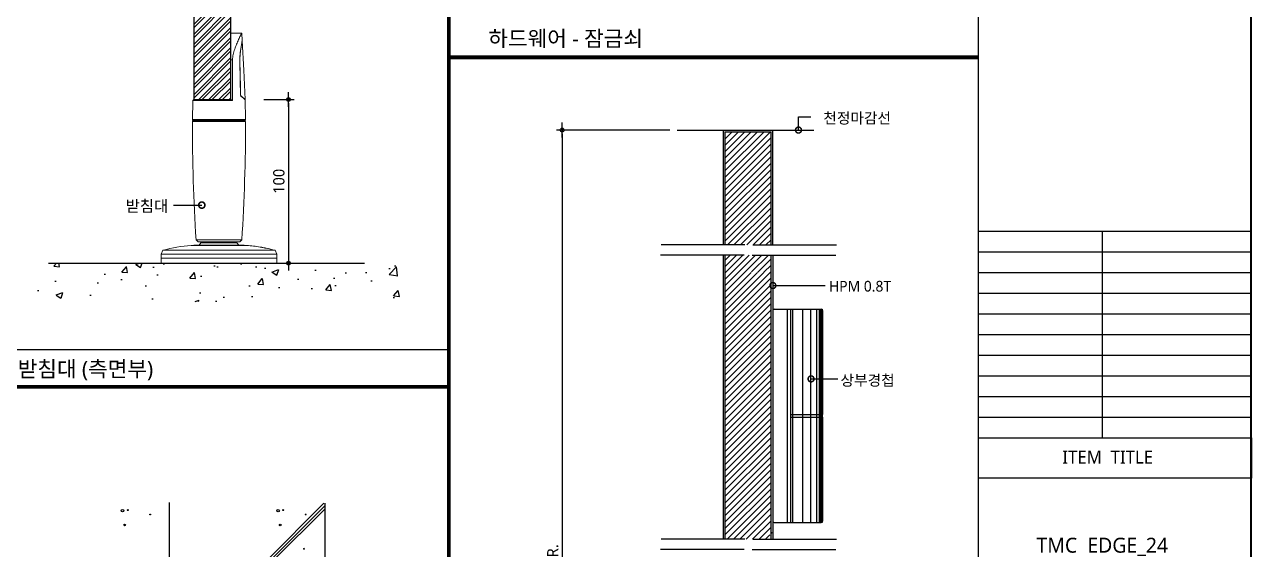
# Model space of a CAD drawing. Extents: x -256 to 8104, y -176 to 5714.
# Drawn here: x 4694 to 7984, y 2333 to 3740 of the extents above; entities that cross this region are included whole.
import ezdxf
from ezdxf.enums import TextEntityAlignment as Align

# ---------------------------------------------------------------- set-up
doc = ezdxf.new("R2010")
doc.units = 0
doc.header["$LTSCALE"] = 30
doc.linetypes.add('CEN', pattern=[62, 60, -1, 0, -1])
doc.layers.get('0').update_dxf_attribs({"linetype": 'CONTINUOUS'})
doc.layers.get('DEFPOINTS').update_dxf_attribs({"linetype": 'CONTINUOUS'})
for name, color, linetype in [('C', 2, 'CONTINUOUS'), ('curior-0Line', 252, 'CONTINUOUS'), ('DIM', 7, 'CONTINUOUS'), ('FIN', 5, 'CONTINUOUS'), ('HAT', 8, 'CONTINUOUS'), ('TIT', 3, 'CONTINUOUS'), ('문자', 3, 'CONTINUOUS'), ('부자재', 4, 'CONTINUOUS'), ('중심선', 1, 'CEN'), ('치수', 1, 'CONTINUOUS'), ('판넬', 2, 'CONTINUOUS'), ('해치', 8, 'CONTINUOUS')]:
    doc.layers.add(name, color=color, linetype=linetype)
doc.styles.add('돋움', font='malgun.ttf')
doc.dimstyles.new('10', dxfattribs={"dimscale": 10, "dimtxt": 3, "dimasz": 1, "dimexe": 1.5, "dimexo": 2, "dimgap": 1, "dimtad": 1, "dimdec": 0, "dimlunit": 6, "dimtxsty": '돋움', "dimblk": 'DIMDOT', "dimcen": -1, "dimdle": 1.5, "dimclrt": 3, "dimazin": 3, "dimtfac": 1, "dimtdec": 0, "dimtix": 1, "dimtmove": 2, "dimatfit": 3, "dimldrblk": 'DIMDOT', "dimarcsym": 0})
pattern_1 = [(45, (27208.742, -1599.455), (-8.55643, 8.55643), [])]

# ---------------------------------------------------------------- blocks, each defined once
blk = doc.blocks.new('DIMDOT')
at = {"linetype": 'Continuous'}
blk.add_line((-2, 0), (2, 0), dxfattribs=at)
for radius in [0.5, 0.25]:
    blk.add_circle((0, 0), radius, dxfattribs=at)
blk = doc.blocks.new('*D655')
at = {"layer": 'DEFPOINTS', "color": 0}
for p in [(41171, 1893.6), (40862.2, -409.7), (41171, -409.7)]:
    blk.add_point(p, dxfattribs=at)
at = {"layer": 'DIM', "color": 0, "lineweight": -2, "ltscale": 10}
for p, q in [((41151, 1893.6), (40847.2, 1893.6)), ((40862.2, 1883.6), (40862.2, -399.7)), ((41151, -409.7), (40847.2, -409.7))]:
    blk.add_line(p, q, dxfattribs=at)
at = {"layer": 'DIM', "color": 0, "lineweight": -2, "xscale": 10, "yscale": 10, "zscale": 10}
for p, rotation in [((40862.2, 1893.6), 90), ((40862.2, -409.7), 270)]:
    blk.add_blockref('DIMDOT', p, dxfattribs=dict(at, rotation=rotation))
at = {"layer": 'DIM', "color": 3, "insert": (40837, 742), "char_height": 30, "attachment_point": 5, "rotation": 90, "style": '돋움'}
blk.add_mtext('VAR.', dxfattribs=at)
blk = doc.blocks.new('A$C13EB2441')
for p, q in [((0.837, 7.375), (0.837, 14.115)), ((0.837, 6.74), (0.837, 0))]:
    blk.add_line(p, q)
blk = doc.blocks.new('_DOTSMALL')
at = {"color": 0, "linetype": 'ByBlock', "const_width": 0.5}
blk.add_lwpolyline([(-0.0625, 0, 1), (0.0625, 0, 1)], format="xyb", close=True, dxfattribs=at)
blk = doc.blocks.new('A$C63EC304E')
at = {"layer": '치수', "color": 1, "xscale": 2.5, "yscale": 2.5, "zscale": 2.5, "rotation": 234.3098741996962}
blk.add_blockref('_DOTSMALL', (0.31, 0.31), dxfattribs=at)
blk = doc.blocks.new('A$C2BC9653E')
at = {"layer": '치수', "xscale": 0.3333333333333333, "yscale": 0.3333333333333333, "zscale": 0.3333333333333333}
blk.add_blockref('A$C63EC304E', (0, 0), dxfattribs=at)
blk = doc.blocks.new('A$C7FC71301')
at = {"layer": '치수', "rotation": 180}
blk.add_blockref('A$C2BC9653E', (0.208, 0.208), dxfattribs=at)
blk = doc.blocks.new('A$C4A20372B')
at = {"layer": '치수'}
blk.add_blockref('A$C7FC71301', (0, 0), dxfattribs=at)
blk = doc.blocks.new('A$C566469F5')
at = {"layer": '치수'}
blk.add_blockref('A$C4A20372B', (0, 0), dxfattribs=at)
blk = doc.blocks.new('A$C7E317CD4')
at = {"layer": '해치', "xscale": 2, "yscale": 2, "zscale": 2}
blk.add_blockref('A$C566469F5', (0, 0), dxfattribs=at)
blk = doc.blocks.new('A$C601D7F27')
at = {"layer": '치수'}
blk.add_blockref('A$C7E317CD4', (0, 0), dxfattribs=at)
blk = doc.blocks.new('A$C38802C08')
at = {"layer": '치수'}
blk.add_blockref('A$C601D7F27', (0, 0), dxfattribs=at)
blk = doc.blocks.new('*D657')
at = {"layer": 'DEFPOINTS', "color": 0}
for p in [(40042.1, 1975.3), (39985.3, 1537.1), (40128.2, 1537.1)]:
    blk.add_point(p, dxfattribs=at)
at = {"layer": 'DIM', "color": 0, "lineweight": -2, "ltscale": 10}
for p, q in [((40062.1, 1975.3), (40143.2, 1975.3)), ((40128.2, 1965.3), (40128.2, 1547.1)), ((40005.3, 1537.1), (40143.2, 1537.1))]:
    blk.add_line(p, q, dxfattribs=at)
at = {"layer": 'DIM', "color": 0, "lineweight": -2, "xscale": 10, "yscale": 10, "zscale": 10}
for p, rotation in [((40128.2, 1975.3), 90), ((40128.2, 1537.1), 270)]:
    blk.add_blockref('DIMDOT', p, dxfattribs=dict(at, rotation=rotation))
at = {"layer": 'DIM', "color": 3, "insert": (40102.6, 1756.2), "char_height": 30, "attachment_point": 5, "rotation": 90, "style": '돋움'}
blk.add_mtext('100', dxfattribs=at)
blk = doc.blocks.new('EDGE_24', base_point=(34726.3, -1563.7))
at = {"layer": 'HAT'}
h = blk.add_hatch(dxfattribs=at)
h.set_pattern_fill('ANSI32', color=256, scale=2, style=0)
h.set_pattern_definition([(45, (26427.668, -1839.629), (-13.470384, 13.470384), []), (45, (26436.649, -1839.629), (-13.470384, 13.470384), [])])
h.paths.add_polyline_path([(39874.1, 1975.2), (39973.6, 1975.2), (39973.6, 2289.6), (39874.1, 2289.6)])
at = {"layer": 'HAT', "transparency": 33554687}
h = blk.add_hatch(dxfattribs=at)
h.set_pattern_fill('ANSI31', color=256, scale=3.811219)
h.set_pattern_definition(pattern_1)
h.paths.add_polyline_path([(41352.2, 1585.9), (41373.4, 1585.9), (41422.3, 1585.9), (41422.3, 1888.9), (41298.4, 1888.9), (41298.4, 1585.9)])
at = {"layer": 'HAT'}
h = blk.add_hatch(dxfattribs=at)
h.set_pattern_fill('ANSI31', color=256, scale=3.811219, style=0)
h.set_pattern_definition(pattern_1)
edge = h.paths.add_edge_path()
edge.add_line((41422.3, 1511.8), (41365.7, 1511.8))
edge.add_arc((41363.7, 1511.8), 1.99, -54.3099, 0, ccw=False)
edge.add_arc((41363.7, 1511.8), 1.99, 125.6901, 305.6901, ccw=False)
edge.add_arc((41363.7, 1511.8), 1.99, 0, 125.6901, ccw=False)
edge.add_line((41365.7, 1511.8), (41422.3, 1511.8))
edge.add_line((41422.3, 1511.8), (41422.3, 1558.3))
edge.add_line((41422.3, 1558.3), (41412.5, 1558.3))
edge.add_spline(control_points=[(41409.8, 1550.8), (41410.7, 1553.3), (41411.6, 1555.8), (41412.5, 1558.3)], knot_values=[0, 0, 0, 0, 0.152076, 0.152076, 0.152076, 0.152076], degree=3, periodic=0)
edge.add_line((41412.5, 1558.3), (41360.4, 1558.3))
edge.add_line((41360.4, 1558.3), (41360.4, 797.4))
edge.add_line((41360.4, 797.4), (41414.4, 797.4))
edge.add_spline(control_points=[(41414.4, 797.4), (41417.5, 805.7), (41420.3, 813.2), (41422.3, 816.8)], knot_values=[0.152076, 0.152076, 0.152076, 0.152076, 0.673721, 0.673721, 0.673721, 0.673721], degree=3, periodic=0)
edge.add_spline(control_points=[(41424.6, 797.4), (41425.1, 807), (41426.1, 821.5), (41423.4, 818.7), (41422.3, 816.8)], knot_values=[0.673721, 0.673721, 0.673721, 0.673721, 1.332503, 1.60798, 1.60798, 1.60798, 1.60798], degree=3, periodic=0)
edge.add_line((41422.3, 816.8), (41422.3, 1511.8))
h.paths.add_polyline_path([(41360.4, 1558.3), (41298.4, 1558.3), (41298.4, 797.4), (41360.4, 797.4)])
at = {"layer": '해치'}
h = blk.add_hatch(dxfattribs=at)
h.set_pattern_fill('AR-CONC', color=256, style=0)
h.set_pattern_definition([(50, (37965.83, 0.36), (182.185, -15.939), [19.05, -209.55]), (355, (37965.83, 0.36), (-35.243, 191.057), [15.24, -167.64]), (100.451, (37981.02, -0.97), (146.943, 175.117), [16.19, -178.09]), (46.184, (37965.83, 51.16), (271.079, -42.042), [28.575, -314.325]), (96.636, (37988.42, 47.66), (237.404, 247.426), [24.285, -267.135]), (351.184, (37965.83, 51.16), (237.405, 247.425), [22.86, -251.46]), (21, (37991.23, 38.46), (151.615, -102.2655), [19.05, -209.55]), (326, (37991.23, 38.46), (61.802, 184.188), [15.24, -167.64]), (71.4514, (38003.87, 29.94), (213.416, 81.923), [16.19, -178.09]), (37.5, (37965.835, 0.36), (3.0886, 84.555), [0, -165.608, 0, -170.18, 0, -168.275]), (7.5, (37965.835, 0.36), (66.8197, 100.1806), [0, -97.028, 0, -161.798, 0, -64.135]), (327.5, (37909.19, 0.36), (135.5906, -5.7287), [0, -63.5, 0, -198.12, 0, -262.89]), (317.5, (37883.79, 0.36), (148.129, 25.4265), [0, -82.55, 0, -131.572, 0, -186.69])])
h.paths.add_polyline_path([(40445.4, 1434.1), (40445.4, 1537.1), (39395.2, 1537.1), (39395.2, 1434.1)])
at = {"color": 2}
for p, q in [((41170.2, 1893.6), (41536.6, 1893.6)), ((39484.6, 1537.1), (40332.2, 1537.1))]:
    blk.add_line(p, q, dxfattribs=at)
at = {"color": 8}
blk.add_line((39173, 1305.6), (40558.3, 1305.6), dxfattribs=at)
blk.add_line((40226.2, 116.5), (40226.2, 893.3))
at = {"color": 2}
for points in [[(34725.6, 3974.7), (41977.9, 3974.7), (41977.9, -1563.6), (34725.6, -1563.6)], [(34725.6, 3974.7), (41977.9, 3974.7), (41977.9, -1563.6), (34725.6, -1563.6)], [(34725.6, 3974.7), (42707.5, 3974.7), (42707.5, -1563.6), (34725.6, -1563.6)]]:
    blk.add_lwpolyline(points, close=True, dxfattribs=at)
at = {"color": 8, "const_width": 10}
for points in [[(40558.3, -1563.6), (40558.3, 3974.7)], [(40558.3, 2088.3), (41977.9, 2088.3)], [(34773.7, 1205.6), (40558.3, 1205.6)]]:
    blk.add_lwpolyline(points, dxfattribs=at)
at = {"layer": 'C'}
for p, q in [((41298.4, 1888.9), (41298.4, 1585.9)), ((41298.4, 1888.9), (41422.3, 1888.9)), ((41422.3, 1585.9), (41422.3, 1888.9)), ((41298.4, 1558.3), (41298.4, 797.4)), ((41422.3, 797.4), (41422.3, 1558.3))]:
    blk.add_line(p, q, dxfattribs=at)
at = {"layer": 'curior-0Line'}
for p, q in [((41977.9, 3974.7), (41977.9, -1562.8)), ((41978.3, 1622.3), (42710.4, 1622.3)), ((42310.5, 1622.3), (42310.5, 1068.5)), ((41978.3, 1566.9), (42710.4, 1566.9)), ((41978.3, 1511.5), (42710.4, 1511.5)), ((41978.3, 1456.1), (42710.4, 1456.1)), ((41978.3, 1400.8), (42710.4, 1400.8)), ((41978.3, 1345.4), (42710.4, 1345.4)), ((41978.3, 1290), (42710.4, 1290)), ((41978.3, 1234.6), (42710.4, 1234.6)), ((41978.3, 1179.3), (42710.4, 1179.3)), ((41978.3, 1123.9), (42710.4, 1123.9)), ((41978.3, 1068.5), (42710.4, 1068.5))]:
    blk.add_line(p, q, dxfattribs=at)
for points in [[(42710.4, 3974.7), (41977.9, 3974.7), (41977.9, -1563.6), (42710.4, -1563.6)], [(41978.3, 1068.5), (42710.4, 1068.5), (42710.4, 960.8), (41978.3, 960.8)]]:
    blk.add_lwpolyline(points, close=True, dxfattribs=at)
at = {"layer": 'FIN', "color": 4, "linetype": 'Continuous', "lineweight": 15}
for p, q in [((40002.9, 2153.3), (39973.6, 2153.3)), ((39973.6, 2153.3), (39973.6, 2081.6)), ((40004, 2132.9), (40002.9, 2153.3)), ((39874.1, 1975.2), (39871.8, 1973)), ((39874.1, 1975.2), (39973.6, 1975.2)), ((40013, 1921.8), (40011.7, 1975.3)), ((39873.1, 1919.2), (40010.6, 1919.2)), ((39880.5, 1599), (39885.9, 1593.6)), ((39997.8, 1593.6), (39885.9, 1593.6)), ((39893.5, 1591.3), (39888.4, 1585.4)), ((39995.3, 1585.4), (39888.4, 1585.4)), ((39893.5, 1593.6), (39893.5, 1591.3)), ((39893.5, 1591.3), (39990.2, 1591.3)), ((39990.2, 1591.3), (39990.2, 1593.6)), ((39995.3, 1585.4), (39990.2, 1591.3)), ((39997.8, 1593.6), (40003.2, 1599)), ((39791.5, 1571.3), (39786.7, 1560.7)), ((39786.7, 1560.7), (39786.7, 1549.8)), ((39786.7, 1549.8), (39786.7, 1537.1)), ((40097, 1560.7), (40092.2, 1571.3)), ((40097, 1549.8), (40097, 1560.7)), ((40097, 1537.1), (40097, 1549.8)), ((39786.7, 1537.1), (40097, 1537.1))]:
    blk.add_line(p, q, dxfattribs=at)
at = {"layer": 'FIN', "linetype": 'Continuous', "lineweight": 15}
for p, q in [((39977.8, 2081.6), (39973.6, 2081.6)), ((39997.5, 2079.7), (39997.9, 2079.7)), ((39998.2, 2054.2), (39998.5, 2054.2)), ((39999.2, 2003.4), (39999.6, 2003.4)), ((39999.4, 1988.6), (39999.8, 1988.6)), ((39999.5, 1988.4), (39999.8, 1988.4)), ((40001.6, 1984.3), (40001.1, 1984.3)), ((40011.2, 1975.7), (40011.8, 1975.7)), ((39978.2, 1973), (39871.8, 1973)), ((39870.6, 1921.8), (40013.1, 1921.8)), ((40013.1, 1916.7), (39870.6, 1916.7)), ((40016.1, 1584.3), (39867.6, 1584.3)), ((39869.5, 1584.5), (40014.2, 1584.5)), ((39880.5, 1599), (40003.2, 1599)), ((40097, 1560.7), (39786.7, 1560.7)), ((40097, 1549.8), (39786.7, 1549.8)), ((39786.7, 1549.8), (40097, 1549.8)), ((39791.5, 1571.3), (40092.2, 1571.3)), ((39799.3, 1536.1), (39799.3, 1537.1)), ((39799.4, 1536.1), (39799.3, 1536.1)), ((39799.4, 1536.1), (39799.4, 1537.1)), ((39810.2, 1536.1), (39799.4, 1536.1)), ((39810.2, 1536.1), (39810.2, 1537.1)), ((39810.2, 1536.1), (39810.2, 1537.1)), ((39810.2, 1536.1), (39810.2, 1536.1)), ((39959.7, 1536.1), (39959.7, 1537.1)), ((39964.7, 1536.1), (39959.7, 1536.1)), ((39964.7, 1536.1), (39964.7, 1537.1)), ((39971.8, 1536.1), (39971.8, 1537.1)), ((39971.9, 1536.1), (39971.9, 1537.1)), ((39972.1, 1536.1), (39972.1, 1537.1)), ((39972.6, 1536.1), (39972.6, 1537.1)), ((39974.8, 1536.1), (39972.6, 1536.1)), ((39974.8, 1536.1), (39974.8, 1537.1)), ((39975.6, 1536.1), (39974.8, 1536.1)), ((39975.6, 1536.1), (39975.6, 1537.1)), ((39976.3, 1536.1), (39975.6, 1536.1)), ((39976.3, 1536.1), (39976.3, 1537.1)), ((39976.6, 1536.1), (39976.3, 1536.1)), ((39976.6, 1536.1), (39976.6, 1537.1)), ((39976.8, 1536.1), (39976.6, 1536.1)), ((39976.9, 1536.1), (39976.9, 1537.1)), ((39978.4, 1536.1), (39978.4, 1537.1)), ((39980.3, 1536.1), (39980.3, 1537.1)), ((39980.3, 1536.1), (39980.3, 1537.1)), ((39981, 1536.1), (39980.4, 1536.1)), ((39981, 1536.1), (39981, 1537.1)), ((39981.4, 1536.1), (39981, 1536.1)), ((39981.4, 1536.1), (39981.4, 1537.1)), ((39982.1, 1536.1), (39981.4, 1536.1)), ((39982.1, 1536.1), (39982.1, 1537.1)), ((40071.5, 1536.1), (40071.5, 1537.1)), ((40073.2, 1536.1), (40073.2, 1537.1)), ((40077.1, 1536.1), (40077.1, 1537.1)), ((40080.9, 1536.1), (40080.9, 1537.1)), ((40082.7, 1536.1), (40082.7, 1537.1))]:
    blk.add_line(p, q, dxfattribs=at)
at = {"layer": 'FIN', "color": 4, "linetype": 'Continuous', "lineweight": 15, "flags": 128}
for points in [[(40011.8, 1975.8), (40008.5, 2054.1), (40004.1, 2132.4)], [(39871.8, 1973), (39871.7, 1971.3), (39870.7, 1921.8)]]:
    blk.add_lwpolyline(points, dxfattribs=at)
at = {"layer": 'FIN', "color": 4, "linetype": 'Continuous', "lineweight": 15}
for centre, radius, start, end in [((39873.2, 1921.8), 2.54, 179.2415, 270), ((39873.1, 1916.7), 2.54, 90, 179.3579), ((44911.7, 1914.2), 5041.1, 179.9718, 183.5859), ((35186, 1907.5), 4827.1, 356.3354, 0.1097), ((40010.5, 1921.8), 2.54, 270, 0.7585), ((40010.6, 1916.7), 2.54, 0.6421, 90), ((39893.5, 1203.6), 381.6, 93.8991, 105.5006), ((39869.6, 1582.9), 1.53, 94.7479, 116.6788), ((39893.5, 1295), 290.5, 91.0115, 94.7479), ((39990.2, 1295), 290.5, 85.2521, 88.9885), ((40014.1, 1582.9), 1.53, 63.3212, 85.2521), ((39990.2, 1203.6), 381.6, 80.5831, 86.1009), ((39990.2, 1203.6), 381.6, 74.4994, 78.127)]:
    blk.add_arc(centre, radius, start, end, dxfattribs=at)
at = {"layer": 'FIN', "linetype": 'Continuous', "lineweight": 15}
for points, knots in [([(39977.8, 2081.6), (39978.1, 2084), (39978.6, 2088.9), (39980.1, 2096), (39981.9, 2103.1), (39984, 2110), (39986.5, 2116.9), (39989.1, 2123.6), (39991.8, 2130), (39994.5, 2136), (39997.1, 2141.5), (39999.2, 2145.9), (40001, 2149.5), (40002.1, 2151.7), (40002.8, 2153.1), (40002.9, 2153.2), (40002.9, 2153.3)], [0, 0, 0, 0, 0.0728557, 0.145726, 0.2204904, 0.2952636, 0.3731809, 0.4510923, 0.5310454, 0.610964, 0.6872809, 0.764789, 0.8294418, 0.895744, 0.9479363, 1, 1, 1, 1]), ([(40004.1, 2132.9), (40004.1, 2132.9), (40004.1, 2133.1), (40004, 2132.1), (40003.6, 2130.3), (40003.1, 2127.6), (40002.4, 2123.6), (40001.5, 2118.5), (40000.6, 2113.1), (39999.5, 2105.9), (39998.5, 2097.6), (39997.8, 2088.1), (39997.6, 2082.5), (39997.5, 2079.7)], [0, 0, 0, 0, 0.009684, 0.084411, 0.139342, 0.19575, 0.292674, 0.392034, 0.480465, 0.568929, 0.750269, 0.874667, 1, 1, 1, 1]), ([(40004.1, 2132.4), (40004.1, 2132.3), (40004.1, 2132.1), (40003.8, 2130.6), (40003.5, 2128.4), (40002.9, 2125.2), (40002.1, 2121), (40001.4, 2116.6), (40000.4, 2110.4), (39999.3, 2102), (39998.2, 2091.2), (39998, 2083.5), (39997.9, 2079.7)], [0, 0, 0, 0, 0.065081, 0.114014, 0.164283, 0.248685, 0.335215, 0.413903, 0.492623, 0.653874, 0.825661, 1, 1, 1, 1]), ([(39978.2, 1973), (39978.2, 1973.8), (39978.2, 1992.2), (39978.1, 2028.4), (39977.9, 2063.9), (39977.8, 2081.6)], [0, 0, 0, 0, 0.020119, 0.51001, 1, 1, 1, 1]), ([(39997.5, 2079.7), (39997.8, 2069.4), (39998.3, 2048.6), (39999, 2018.2), (39999.3, 1998.1), (39999.5, 1988.6)], [0, 0, 0, 0, 0.338608, 0.686805, 1, 1, 1, 1]), ([(39997.9, 2079.7), (39998, 2075.4), (39998.1, 2069.1), (39998.3, 2060.6), (39998.4, 2056.4), (39998.5, 2054.2)], [0, 0, 0, 0, 0.499998, 0.749999, 1, 1, 1, 1]), ([(39998.5, 2054.2), (39998.6, 2050), (39998.8, 2041.5), (39999.2, 2024.6), (39999.4, 2011.8), (39999.6, 2003.4)], [0, 0, 0, 0, 0.250195, 0.500389, 1, 1, 1, 1]), ([(40001.4, 1983.8), (40001.1, 1984.2), (40000.5, 1984.8), (39999.8, 1986.4), (39999.5, 1987.7), (39999.5, 1988.4), (39999.5, 1988.6)], [0, 0, 0, 0, 0.3337457, 0.6692692, 0.9101086, 1, 1, 1, 1]), ([(39999.8, 1988.4), (39999.9, 1987.9), (40000, 1987), (40000.4, 1985.8), (40001, 1984.8), (40001.4, 1984.5), (40001.6, 1984.3)], [0, 0, 0, 0, 0.257997, 0.515126, 0.793816, 1, 1, 1, 1]), ([(40001.4, 1983.8), (40002.7, 1982.8), (40005.3, 1980.7), (40008.5, 1978), (40010.6, 1976.3), (40011.5, 1975.5), (40011.9, 1975.2), (40011.8, 1975.3), (40011.7, 1975.3)], [0, 0, 0, 0, 0.2109513, 0.4254062, 0.683951, 0.8181289, 0.9522979, 1, 1, 1, 1]), ([(40001.6, 1984.3), (40003.1, 1983.1), (40006.1, 1980.6), (40009.3, 1977.8), (40011.4, 1976), (40011.7, 1975.9), (40011.8, 1975.8)], [0, 0, 0, 0, 0.25138, 0.508909, 0.760628, 1, 1, 1, 1]), ([(39972.1, 1536.1), (39972, 1536.1), (39971.9, 1536.1), (39971.9, 1536.1), (39971.9, 1536.1)], [0, 0, 0, 0, 0.557964, 1, 1, 1, 1]), ([(39972.6, 1536.1), (39972.5, 1536.1), (39972.3, 1536.1), (39972.2, 1536.1), (39972.1, 1536.1)], [0, 0, 0, 0, 0.561741, 1, 1, 1, 1]), ([(39978.4, 1536.1), (39978.1, 1536.1), (39977.6, 1536.1), (39977.1, 1536.1), (39976.9, 1536.1)], [0, 0, 0, 0, 0.560188, 1, 1, 1, 1]), ([(39980.3, 1536.1), (39979.9, 1536.1), (39979.3, 1536.1), (39978.7, 1536.1), (39978.4, 1536.1)], [0, 0, 0, 0, 0.559958, 1, 1, 1, 1]), ([(40073.2, 1536.1), (40072.6, 1536.1), (40071.6, 1536.1), (40071.5, 1536.1), (40071.5, 1536.1)], [0, 0, 0, 0, 0.558554, 1, 1, 1, 1]), ([(40074.7, 1536.1), (40074.1, 1536.1), (40073.2, 1536.1), (40072.5, 1536.1), (40072.3, 1536.1)], [0, 0, 0, 0, 0.558511, 1, 1, 1, 1]), ([(40077.1, 1536.1), (40076.3, 1536.1), (40074.9, 1536.1), (40073.7, 1536.1), (40073.2, 1536.1)], [0, 0, 0, 0, 0.559859, 1, 1, 1, 1]), ([(40080.9, 1536.1), (40080.3, 1536.1), (40079.1, 1536.1), (40077.7, 1536.1), (40077.1, 1536.1)], [0, 0, 0, 0, 0.558977, 1, 1, 1, 1]), ([(40082.7, 1536.1), (40082.6, 1536.1), (40082.4, 1536.1), (40081.4, 1536.1), (40080.9, 1536.1)], [0, 0, 0, 0, 0.559094, 1, 1, 1, 1])]:
    blk.add_open_spline(points, degree=3, knots=knots, dxfattribs=at)
at = {"layer": 'FIN', "color": 4, "linetype": 'Continuous', "lineweight": 15}
for points, knots in [([(39973.6, 2081.6), (39973.6, 2075.4), (39973.6, 2063.3), (39973.6, 2045.5), (39973.6, 2027.9), (39973.6, 2010.3), (39973.6, 1992.5), (39973.6, 1980.9), (39973.6, 1975.2)], [0, 0, 0, 0, 0.175429, 0.342116, 0.500062, 0.672632, 0.839276, 1, 1, 1, 1]), ([(40052.6, 1580), (40052.6, 1580), (40052.6, 1580.1), (40052.7, 1580), (40053, 1580), (40053, 1580)], [0, 0, 0, 0, 0.110152, 0.664814, 1, 1, 1, 1]), ([(40053, 1580), (40053.2, 1579.9), (40053.6, 1579.9), (40054.4, 1579.7), (40055.3, 1579.6), (40056, 1579.5), (40056.4, 1579.4), (40056.5, 1579.4)], [0, 0, 0, 0, 0.2159727, 0.4318558, 0.6498983, 0.8698049, 1, 1, 1, 1]), ([(40059.5, 1578.7), (40059, 1578.8), (40057.9, 1579), (40056.9, 1579.2), (40056.5, 1579.3)], [0, 0, 0, 0, 0.585266, 1, 1, 1, 1]), ([(40056.5, 1579.3), (40056.5, 1579.2), (40056.5, 1579.2), (40056.5, 1579), (40056.5, 1579)], [0, 0, 0, 0, 0.495973, 1, 1, 1, 1]), ([(40056.5, 1579), (40056.9, 1578.9), (40057.9, 1578.7), (40058.9, 1578.5), (40059.5, 1578.4)], [0, 0, 0, 0, 0.405872, 1, 1, 1, 1]), ([(40071.8, 1576.1), (40069.6, 1576.6), (40065.6, 1577.5), (40061.5, 1578.3), (40059.5, 1578.6)], [0, 0, 0, 0, 0.528575, 1, 1, 1, 1]), ([(40059.5, 1578.4), (40059.5, 1578.4), (40059.5, 1578.5), (40059.5, 1578.5), (40059.5, 1578.5)], [0, 0, 0, 0, 0.517301, 1, 1, 1, 1]), ([(40059.5, 1578.5), (40061.5, 1578.2), (40065.5, 1577.4), (40069.6, 1576.5), (40071.8, 1576.1)], [0, 0, 0, 0, 0.470682, 1, 1, 1, 1]), ([(40071.8, 1576.1), (40071.8, 1576.1), (40071.8, 1576.1), (40071.8, 1576.1), (40071.8, 1576.1)], [0, 0, 0, 0, 0.529757, 1, 1, 1, 1])]:
    blk.add_open_spline(points, degree=3, knots=knots, dxfattribs=at)
at = {"layer": 'FIN', "linetype": 'Continuous', "lineweight": 15}
for points in [[(39973.6, 1975.2), (39978.2, 1973)], [(39999.6, 2003.4), (39999.8, 1988.6)], [(39999.8, 1988.6), (39999.8, 1988.4)], [(39972.5, 1536.1), (39972.3, 1536.1)]]:
    blk.add_open_spline(points, degree=1, dxfattribs=at)
at = {"layer": 'FIN', "color": 4, "linetype": 'Continuous', "lineweight": 15}
for points in [[(40053.1, 1580), (40052.7, 1580)], [(40056.5, 1579.3), (40059.7, 1578.7)], [(40059.5, 1578.8), (40059.8, 1578.8)]]:
    blk.add_open_spline(points, degree=1, dxfattribs=at)
at = {"layer": '부자재'}
for p, q in [((41427.1, 1409.7), (41427.1, 845.6)), ((41430.9, 1413.5), (41556.7, 1413.5)), ((41465.2, 1413.5), (41465.2, 841.8)), ((41474.8, 1413.5), (41474.8, 841.8)), ((41560.5, 1409.7), (41560.5, 1131.4)), ((41474.8, 1131.4), (41560.5, 1131.4)), ((41474.8, 1123.8), (41560.5, 1123.8)), ((41559.3, 1131.4), (41559.3, 1123.8)), ((41560.5, 1123.8), (41560.5, 845.6)), ((41430.9, 841.8), (41556.7, 841.8))]:
    blk.add_line(p, q, dxfattribs=at)
for centre, start, end in [((41430.9, 1409.7), 90, 180), ((41556.7, 1409.7), 0, 90), ((41430.9, 845.6), 180, 270), ((41556.7, 845.6), 270, 0)]:
    blk.add_arc(centre, 3.81, start, end, dxfattribs=at)
at = {"layer": '중심선'}
blk.add_line((39808.5, 895.6), (39808.5, -836.3), dxfattribs=at)
at = {"layer": '치수'}
for p, q in [((41495.8, 1893.7), (41495.8, 1929.1)), ((41495.8, 1929.1), (41529.2, 1929.1)), ((39819.8, 1692.4), (39895.9, 1692.4)), ((41426.1, 1476.9), (41567.2, 1476.9)), ((41528.6, 1226.8), (41601.5, 1226.8))]:
    blk.add_line(p, q, dxfattribs=at)
at = {"layer": '판넬', "color": 1}
for p, q in [((41293.7, 1893.6), (41293.7, 1585.9)), ((41427.1, 1585.9), (41427.1, 1893.6)), ((41293.7, 1558.3), (41293.7, 797.4)), ((41427.1, 1558.3), (41427.1, 797.4)), ((41293.7, 1527.5), (41293.7, 841.5)), ((41427.1, 1527.5), (41427.1, 841.5))]:
    blk.add_line(p, q, dxfattribs=at)
blk.add_lwpolyline([(39874.1, 1975.2), (39973.6, 1975.2), (39973.6, 2289.6), (39874.1, 2289.6)], close=True, dxfattribs=at)
at = {"layer": '해치', "color": 3}
blk.add_line((41293.7, 1893.6), (41427.1, 1893.6), dxfattribs=at)
at = {"layer": '해치'}
for p, q in [((41480.6, 841.8), (41480.6, 1413.5)), ((41507.2, 841.8), (41507.2, 1413.5)), ((41528.9, 841.8), (41528.9, 1413.5)), ((41544.8, 841.8), (41544.8, 1413.5)), ((41552, 841.8), (41552, 1413.5)), ((41555.6, 841.8), (41555.6, 1413.5)), ((41558.1, 841.8), (41558.1, 1413.5)), ((41559.5, 841.8), (41559.5, 1413.5)), ((41560, 1131.4), (41560, 1413.5)), ((41560.3, 1131.4), (41560.3, 1413.5)), ((41560, 841.8), (41560, 1123.8)), ((41560.3, 841.8), (41560.3, 1123.8)), ((40070, 740.1), (40223.1, 893.3)), ((40087.6, 740.1), (40226.2, 878.8))]:
    blk.add_line(p, q, dxfattribs=at)
at = {"layer": '해치', "color": 2}
blk.add_line((40078.8, 740.1), (40226.2, 887.6), dxfattribs=at)
at = {"layer": '해치'}
for centre, radius in [((39683.3, 873.7), 3.36), ((39697.2, 875.3), 1.12), ((39757.2, 863.3), 1.12), ((40100.4, 873.7), 3.36), ((40114.3, 875.3), 1.12), ((40174.3, 863.3), 1.12), ((39688.9, 835.4), 2.24), ((40106, 835.4), 2.24), ((40169.8, 771.6), 1.12)]:
    blk.add_circle(centre, radius, dxfattribs=at)
at = {"xscale": 33.34816454184198, "yscale": 33.34816454184198, "zscale": 33.34816454184198, "rotation": 270}
for p in [(41127.4, 1613.8), (41125.5, 1586.2), (41127.4, 825.3), (41125.5, 797.7)]:
    blk.add_blockref('A$C13EB2441', p, dxfattribs=at)
at = {"layer": '해치', "xscale": -19.0560940239097, "yscale": 19.0560940239097, "zscale": 19.0560940239097, "rotation": 180}
for p in [(41491.8, 1897.5), (41423.1, 1480.9), (41525.5, 1230.7)]:
    blk.add_blockref('A$C38802C08', p, dxfattribs=at)
at = {"layer": '해치', "xscale": 20, "yscale": 20, "zscale": 20}
blk.add_blockref('A$C38802C08', (39891.7, 1688.2), dxfattribs=at)
at = {"layer": 'curior-0Line', "color": 8, "insert": (42203.3, 1034.3), "char_height": 34.554, "width": 397.448, "attachment_point": 1}
blk.add_mtext('{\\fMalgun Gothic|b0|i0|c129|p50;\\C0;ITEM  TITLE}', dxfattribs=at)
at = {"layer": 'curior-0Line', "color": 3, "insert": (42134, 801.1), "char_height": 40, "width": 510.128, "attachment_point": 1}
blk.add_mtext('{\\f맑은 고딕;TMC  EDGE_24}', dxfattribs=at)
at = {"layer": 'TIT', "style": '돋움'}
for s, p in [('하드웨어 - 잠금쇠', (41079, 2117.8)), ('받침대 (측면부)', (39765.4, 1232.4))]:
    blk.add_text(s, height=42, dxfattribs=at).set_placement(p, align=Align.RIGHT)
at = {"layer": '문자', "style": '돋움'}
for s, height, p in [('천정마감선', 28.9, (41653.2, 1925.8)), ('받침대', 30.34, (39748.7, 1690.5)), ('상부경첩', 28.9, (41681.1, 1223.4))]:
    blk.add_text(s, height=height, dxfattribs=at).set_placement(p, align=Align.MIDDLE)
blk.add_text('HPM 0.8T', height=28.58, dxfattribs=at).set_placement((41577.4, 1460.8))
at = {"layer": 'DIM', "ltscale": 10}
dim = blk.add_linear_dim(base=(40128.2, 1537.1), p1=(40042.1, 1975.3), p2=(39985.3, 1537.1), angle=90, text='100', dimstyle='10', dxfattribs=at)
dim.commit()
dim.dimension.update_dxf_attribs({"geometry": '*D657', "text_midpoint": (40102.6, 1756.2)})
dim = blk.add_linear_dim(base=(40862.2, -409.7), p1=(41171, 1893.6), p2=(41171, -409.7), angle=90, text='VAR.', dimstyle='10', override={"dimtxsty": '돋움'}, dxfattribs=at)
dim.commit()
dim.dimension.update_dxf_attribs({"geometry": '*D655', "text_midpoint": (40837, 742)})

msp = doc.modelspace()

# ---------------------------------------------------------------- block references
msp.add_blockref('EDGE_24', (0, 0))

doc.saveas('drawing.dxf')
